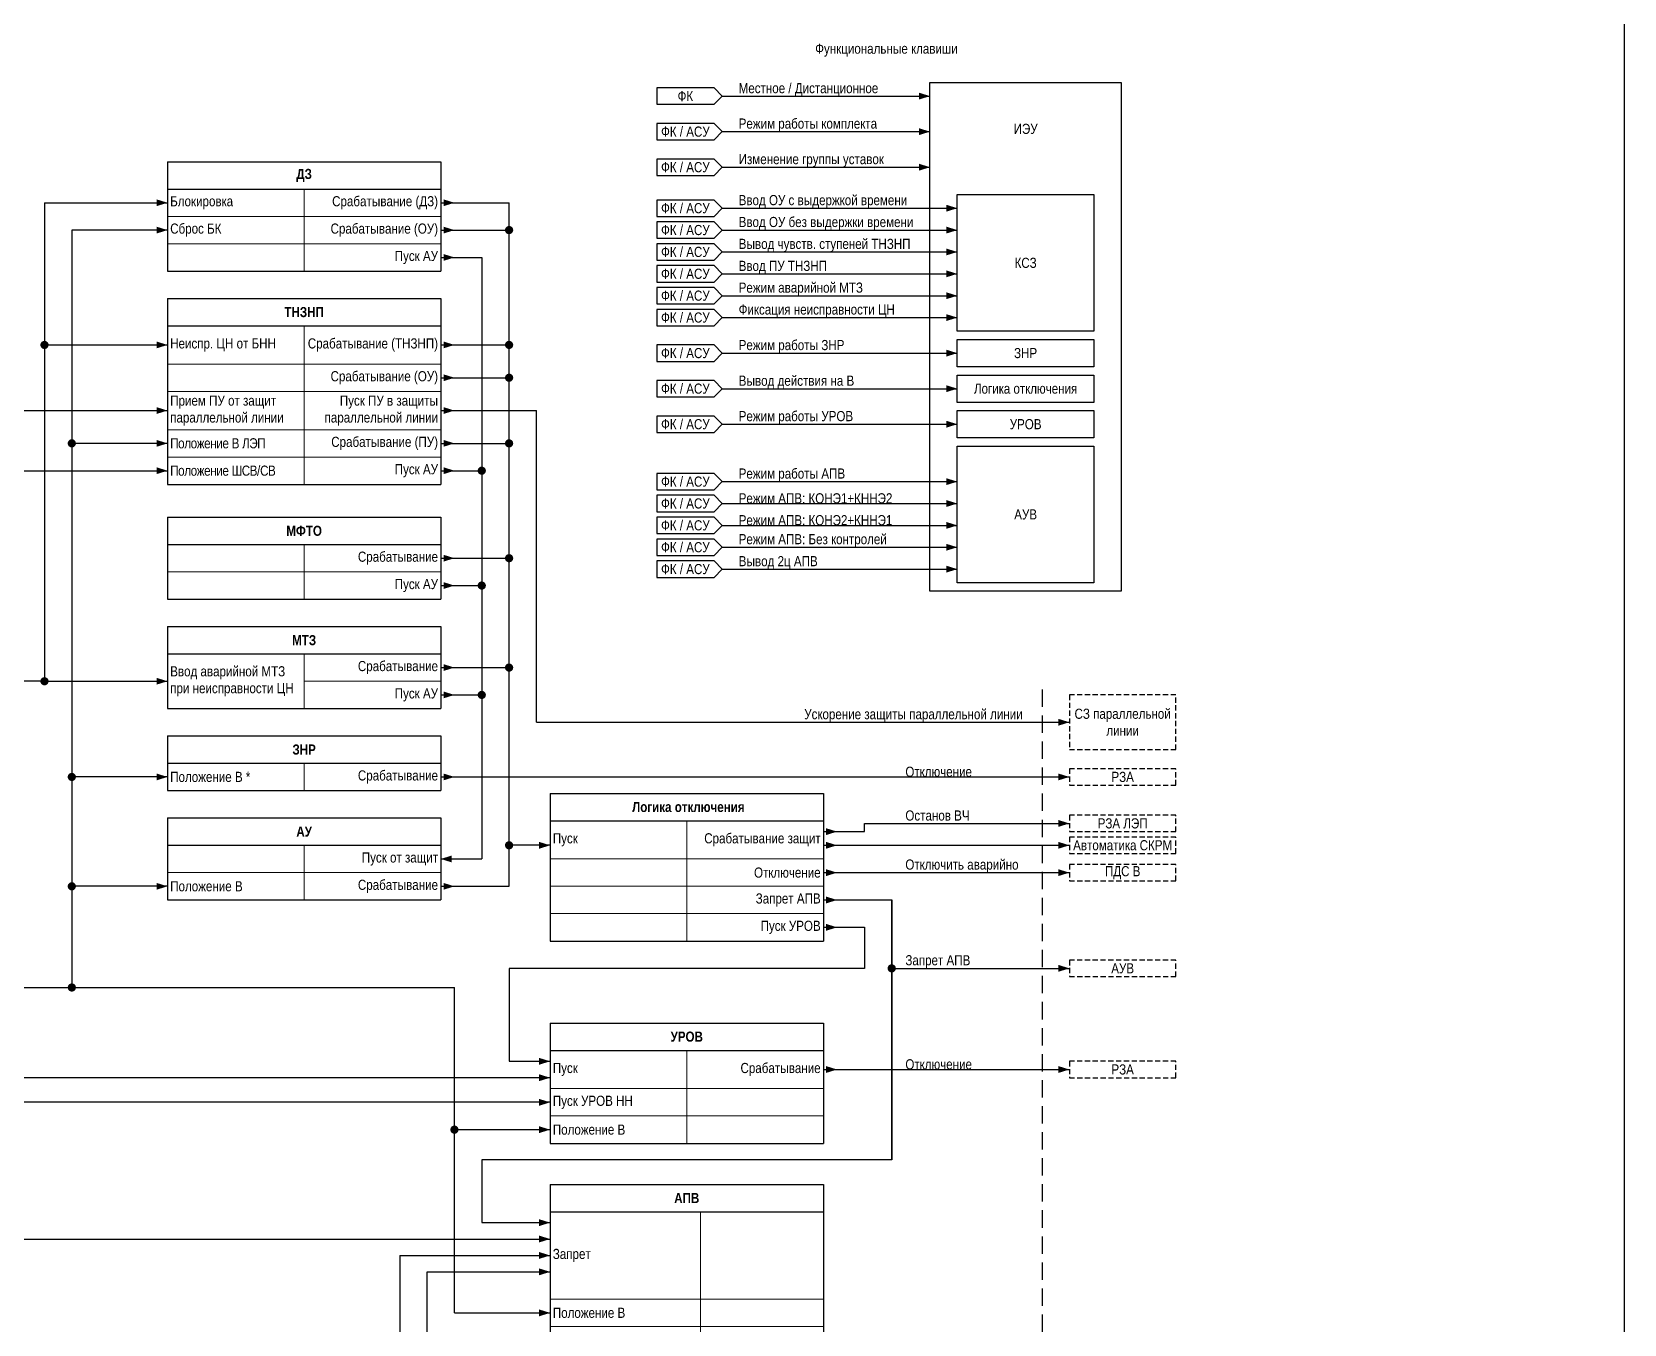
# Model space of a CAD drawing. Header units: millimetres. Extents: x 559 to 4268, y -3459 to 3336.
# Drawn here: x 950 to 1533, y -975 to -502 of the extents above; entities that cross this region are included whole.
import ezdxf

# ---------------------------------------------------------------- set-up
doc = ezdxf.new("R2010")
doc.units = ezdxf.units.MM
doc.linetypes.add('штриховая2', pattern=[9.525, 6.35, -3.175])
for name, color, linetype, lineweight in [('Основная', 7, 'Continuous', 30), ('Отключение_включение', 1, 'Continuous', 30), ('Цепи внешние', 84, 'Continuous', 30), ('Цепи внутренние', 5, 'Continuous', 30), ('Цепь - ФК и АСУ', 132, 'Continuous', 30)]:
    doc.layers.add(name, color=color, linetype=linetype, lineweight=lineweight)
doc.styles.add('Narrow', font='ARIALN.TTF')
doc.styles.add('Табл дан', font='ARIALN.TTF')
doc.styles.add('Табл загол', font='ARIALNB.TTF')

# ---------------------------------------------------------------- blocks, each defined once
blk = doc.blocks.new('*T62')
at = {"layer": 'Основная', "color": 0, "linetype": 'ByBlock', "lineweight": -2, "transparency": 16777216}
for p, q in [((0, 0), (100, 0)), ((0, 0), (0, -10)), ((100, 0), (100, -10))]:
    blk.add_line(p, q, dxfattribs=at)
at = {"layer": 'Основная', "color": 0, "linetype": 'ByBlock', "lineweight": 30, "transparency": 16777216}
for p, q in [((0, -10), (100, -10)), ((0, -10), (0, -82)), ((100, -10), (100, -82)), ((0, -82), (100, -82))]:
    blk.add_line(p, q, dxfattribs=at)
at = {"layer": 'Основная', "color": 0, "linetype": 'ByBlock', "lineweight": 18, "transparency": 16777216}
for p, q in [((55, -10), (55, -82)), ((0, -42), (100, -42)), ((0, -52), (100, -52)), ((0, -62), (100, -62)), ((0, -72), (55, -72))]:
    blk.add_line(p, q, dxfattribs=at)
at = {"layer": 'Основная', "color": 0, "transparency": 16777216, "char_height": 3.7}
for s, insert, width, attachment_point, style in [('{\\C256;АПВ}', (50, -5), 97, 5, 'Табл загол'), ('Запрет', (1, -26), 53, 4, 'Табл дан'), ('Положение В', (1, -47), 53, 4, 'Табл дан'), ('Готовность выключателя', (1, -57), 53, 4, 'Табл дан'), ('Пуск АПВ', (1, -67), 53, 4, 'Табл дан'), ('Разрешение включения  ', (1, -77), 53, 4, 'Табл дан'), ('Включить', (99, -72), 43, 6, 'Табл дан')]:
    blk.add_mtext(s, dxfattribs=dict(at, insert=insert, width=width, attachment_point=attachment_point, style=style))
blk = doc.blocks.new('*T68')
at = {"layer": 'Основная', "color": 0, "linetype": 'ByBlock', "lineweight": -2, "transparency": 16777216}
for p, q in [((0, 0), (100, 0)), ((0, 0), (0, -10)), ((100, 0), (100, -10))]:
    blk.add_line(p, q, dxfattribs=at)
at = {"layer": 'Основная', "color": 0, "linetype": 'ByBlock', "lineweight": 30, "transparency": 16777216}
for p, q in [((0, -10), (100, -10)), ((0, -10), (0, -40)), ((100, -10), (100, -40)), ((0, -40), (100, -40))]:
    blk.add_line(p, q, dxfattribs=at)
at = {"layer": 'Основная', "color": 0, "linetype": 'ByBlock', "lineweight": 18, "transparency": 16777216}
for p, q in [((50, -10), (50, -40)), ((0, -20), (100, -20)), ((0, -30), (100, -30))]:
    blk.add_line(p, q, dxfattribs=at)
at = {"layer": 'Основная', "color": 0, "transparency": 16777216, "char_height": 3.7}
for s, insert, width, attachment_point, style in [('{\\C256;ДЗ}', (50, -5), 97, 5, 'Табл загол'), ('{\\C256;Блокировка}', (1, -15), 48, 4, 'Табл дан'), ('Срабатывание (ДЗ)', (99, -15), 48, 6, 'Табл дан'), ('Сброс БК', (1, -25), 48, 4, 'Табл дан'), ('Срабатывание (ОУ)', (99, -25), 48, 6, 'Табл дан'), ('Пуск АУ', (99, -35), 48, 6, 'Табл дан')]:
    blk.add_mtext(s, dxfattribs=dict(at, insert=insert, width=width, attachment_point=attachment_point, style=style))
blk = doc.blocks.new('*T69')
at = {"layer": 'Основная', "color": 0, "linetype": 'ByBlock', "lineweight": -2, "transparency": 16777216}
for p, q in [((0, 0), (100, 0)), ((0, 0), (0, -10)), ((100, 0), (100, -10))]:
    blk.add_line(p, q, dxfattribs=at)
at = {"layer": 'Основная', "color": 0, "linetype": 'ByBlock', "lineweight": 30, "transparency": 16777216}
for p, q in [((0, -10), (100, -10)), ((0, -10), (0, -30)), ((100, -10), (100, -30)), ((0, -30), (100, -30))]:
    blk.add_line(p, q, dxfattribs=at)
at = {"layer": 'Основная', "color": 0, "linetype": 'ByBlock', "lineweight": 18, "transparency": 16777216}
for p, q in [((50, -10), (50, -30)), ((0, -20), (100, -20))]:
    blk.add_line(p, q, dxfattribs=at)
at = {"layer": 'Основная', "color": 0, "transparency": 16777216, "char_height": 3.7}
for s, insert, width, attachment_point, style in [('{\\C256;МФТО}', (50, -5), 97, 5, 'Табл загол'), ('Срабатывание ', (99, -15), 48, 6, 'Табл дан'), ('Пуск АУ', (99, -25), 48, 6, 'Табл дан')]:
    blk.add_mtext(s, dxfattribs=dict(at, insert=insert, width=width, attachment_point=attachment_point, style=style))
blk = doc.blocks.new('*T70')
at = {"layer": 'Основная', "color": 0, "linetype": 'ByBlock', "lineweight": -2, "transparency": 16777216}
for p, q in [((0, 0), (100, 0)), ((0, 0), (0, -10)), ((100, 0), (100, -10))]:
    blk.add_line(p, q, dxfattribs=at)
at = {"layer": 'Основная', "color": 0, "linetype": 'ByBlock', "lineweight": 30, "transparency": 16777216}
for p, q in [((0, -10), (100, -10)), ((0, -10), (0, -30)), ((100, -10), (100, -30)), ((0, -30), (100, -30))]:
    blk.add_line(p, q, dxfattribs=at)
at = {"layer": 'Основная', "color": 0, "linetype": 'ByBlock', "lineweight": 18, "transparency": 16777216}
for p, q in [((50, -10), (50, -30)), ((50, -20), (100, -20))]:
    blk.add_line(p, q, dxfattribs=at)
at = {"layer": 'Основная', "color": 0, "transparency": 16777216, "char_height": 3.7}
for s, insert, width, attachment_point, style in [('{\\C256;МТЗ}', (50, -5), 97, 5, 'Табл загол'), ('Ввод аварийной МТЗ при неисправности ЦН', (1, -20), 48, 4, 'Табл дан'), ('Срабатывание', (99, -15), 48, 6, 'Табл дан'), ('Пуск АУ', (99, -25), 48, 6, 'Табл дан')]:
    blk.add_mtext(s, dxfattribs=dict(at, insert=insert, width=width, attachment_point=attachment_point, style=style))
blk = doc.blocks.new('Point')
at = {"layer": 'Основная', "color": 0, "const_width": 1.5}
blk.add_lwpolyline([(-0.75, 0, 1), (0.75, 0, 1)], format="xyb", close=True, dxfattribs=at)
blk = doc.blocks.new('*T66')
at = {"layer": 'Основная', "color": 0, "linetype": 'ByBlock', "lineweight": -2, "transparency": 16777216}
for p, q in [((0, 0), (100, 0)), ((0, 0), (0, -10)), ((100, 0), (100, -10))]:
    blk.add_line(p, q, dxfattribs=at)
at = {"layer": 'Основная', "color": 0, "linetype": 'ByBlock', "lineweight": 30, "transparency": 16777216}
for p, q in [((0, -10), (100, -10)), ((0, -10), (0, -54)), ((100, -10), (100, -54)), ((0, -54), (100, -54))]:
    blk.add_line(p, q, dxfattribs=at)
at = {"layer": 'Основная', "color": 0, "linetype": 'ByBlock', "lineweight": 18, "transparency": 16777216}
for p, q in [((50, -10), (50, -54)), ((0, -24), (100, -24)), ((0, -34), (100, -34)), ((0, -44), (100, -44))]:
    blk.add_line(p, q, dxfattribs=at)
at = {"layer": 'Основная', "color": 0, "transparency": 16777216, "char_height": 3.7}
for s, insert, width, attachment_point, style in [('{\\C256; Логика отключения}', (50, -5), 97, 5, 'Табл загол'), ('Пуск', (1, -17), 48, 4, 'Табл дан'), ('Срабатывание защит', (99, -17), 48, 6, 'Табл дан'), ('Отключение', (99, -29), 48, 6, 'Табл дан'), ('Запрет АПВ', (99, -39), 48, 6, 'Табл дан'), ('Пуск УРОВ', (99, -49), 48, 6, 'Табл дан')]:
    blk.add_mtext(s, dxfattribs=dict(at, insert=insert, width=width, attachment_point=attachment_point, style=style))
blk = doc.blocks.new('*T67')
at = {"layer": 'Основная', "color": 0, "linetype": 'ByBlock', "lineweight": -2, "transparency": 16777216}
for p, q in [((0, 0), (100, 0)), ((0, 0), (0, -10)), ((100, 0), (100, -10))]:
    blk.add_line(p, q, dxfattribs=at)
at = {"layer": 'Основная', "color": 0, "linetype": 'ByBlock', "lineweight": 30, "transparency": 16777216}
for p, q in [((0, -10), (100, -10)), ((0, -10), (0, -68)), ((100, -10), (100, -68)), ((0, -68), (100, -68))]:
    blk.add_line(p, q, dxfattribs=at)
at = {"layer": 'Основная', "color": 0, "linetype": 'ByBlock', "lineweight": 18, "transparency": 16777216}
for p, q in [((50, -10), (50, -68)), ((0, -24), (100, -24)), ((0, -34), (100, -34)), ((0, -48), (100, -48)), ((0, -58), (100, -58))]:
    blk.add_line(p, q, dxfattribs=at)
at = {"layer": 'Основная', "color": 0, "transparency": 16777216, "char_height": 3.7}
for s, insert, width, attachment_point, style in [('{\\C256;ТНЗНП}', (50, -5), 97, 5, 'Табл загол'), ('{\\C256;Неиспр. ЦН от БНН}', (1, -17), 48, 4, 'Табл дан'), ('Срабатывание ({\\C256;ТНЗНП)}', (99, -17), 48, 6, 'Табл дан'), ('Срабатывание (ОУ)', (99, -29), 48, 6, 'Табл дан'), ('Прием ПУ от защит параллельной линии', (1, -41), 48, 4, 'Табл дан'), ('Пуск ПУ в защиты параллельной линии', (99, -41), 48, 6, 'Табл дан'), ('{\\T0.95;Положение В ЛЭП}', (1, -53), 48, 4, 'Табл дан'), ('Срабатывание (ПУ)', (99, -53), 48, 6, 'Табл дан'), ('{\\T0.95;Положение ШСВ/СВ}', (1, -63), 48, 4, 'Табл дан'), ('Пуск АУ', (99, -63), 48, 6, 'Табл дан')]:
    blk.add_mtext(s, dxfattribs=dict(at, insert=insert, width=width, attachment_point=attachment_point, style=style))
blk = doc.blocks.new('*T75')
at = {"layer": 'Основная', "color": 0, "linetype": 'ByBlock', "lineweight": -2, "transparency": 16777216}
for p, q in [((0, 0), (100, 0)), ((0, 0), (0, -10)), ((100, 0), (100, -10))]:
    blk.add_line(p, q, dxfattribs=at)
at = {"layer": 'Основная', "color": 0, "linetype": 'ByBlock', "lineweight": 30, "transparency": 16777216}
for p, q in [((0, -10), (100, -10)), ((0, -10), (0, -44)), ((100, -10), (100, -44)), ((0, -44), (100, -44))]:
    blk.add_line(p, q, dxfattribs=at)
at = {"layer": 'Основная', "color": 0, "linetype": 'ByBlock', "lineweight": 18, "transparency": 16777216}
for p, q in [((50, -10), (50, -44)), ((0, -24), (100, -24)), ((0, -34), (100, -34))]:
    blk.add_line(p, q, dxfattribs=at)
at = {"layer": 'Основная', "color": 0, "transparency": 16777216, "char_height": 3.7}
for s, insert, width, attachment_point, style in [('{\\C256;УРОВ}', (50, -5), 97, 5, 'Табл загол'), ('{\\C256;Пуск}', (1, -17), 48, 4, 'Табл дан'), ('Срабатывание', (99, -17), 48, 6, 'Табл дан'), ('Пуск УРОВ НН', (1, -29), 48, 4, 'Табл дан'), ('Положение В', (1, -39), 48, 4, 'Табл дан')]:
    blk.add_mtext(s, dxfattribs=dict(at, insert=insert, width=width, attachment_point=attachment_point, style=style))
blk = doc.blocks.new('*T120')
at = {"layer": 'Основная', "color": 0, "linetype": 'ByBlock', "lineweight": -2, "transparency": 16777216}
for p, q in [((0, 0), (100, 0)), ((0, 0), (0, -10)), ((100, 0), (100, -10))]:
    blk.add_line(p, q, dxfattribs=at)
at = {"layer": 'Основная', "color": 0, "linetype": 'ByBlock', "lineweight": 30, "transparency": 16777216}
for p, q in [((0, -10), (100, -10)), ((0, -10), (0, -30)), ((100, -10), (100, -30)), ((0, -30), (100, -30))]:
    blk.add_line(p, q, dxfattribs=at)
at = {"layer": 'Основная', "color": 0, "linetype": 'ByBlock', "lineweight": 18, "transparency": 16777216}
for p, q in [((50, -10), (50, -30)), ((0, -20), (100, -20))]:
    blk.add_line(p, q, dxfattribs=at)
at = {"layer": 'Основная', "color": 0, "transparency": 16777216, "char_height": 3.7}
for s, insert, width, attachment_point, style in [('{\\C256;АУ}', (50, -5), 97, 5, 'Табл загол'), ('Пуск от защит', (99, -15), 48, 6, 'Табл дан'), ('Положение В', (1, -25), 48, 4, 'Табл дан'), ('Срабатывание', (99, -25), 48, 6, 'Табл дан')]:
    blk.add_mtext(s, dxfattribs=dict(at, insert=insert, width=width, attachment_point=attachment_point, style=style))
blk = doc.blocks.new('*T121')
at = {"layer": 'Основная', "color": 0, "linetype": 'ByBlock', "lineweight": -2, "transparency": 16777216}
for p, q in [((0, 0), (100, 0)), ((0, 0), (0, -10)), ((100, 0), (100, -10))]:
    blk.add_line(p, q, dxfattribs=at)
at = {"layer": 'Основная', "color": 0, "linetype": 'ByBlock', "lineweight": 30, "transparency": 16777216}
for p, q in [((0, -10), (100, -10)), ((0, -10), (0, -20)), ((100, -10), (100, -20)), ((0, -20), (100, -20))]:
    blk.add_line(p, q, dxfattribs=at)
at = {"layer": 'Основная', "color": 0, "linetype": 'ByBlock', "lineweight": 18, "transparency": 16777216}
blk.add_line((50, -10), (50, -20), dxfattribs=at)
at = {"layer": 'Основная', "color": 0, "transparency": 16777216, "char_height": 3.7}
for s, insert, width, attachment_point, style in [('{\\C256;ЗНР}', (50, -5), 97, 5, 'Табл загол'), ('Положение В *', (1, -15), 48, 4, 'Табл дан'), ('Срабатывание', (99, -15), 48, 6, 'Табл дан')]:
    blk.add_mtext(s, dxfattribs=dict(at, insert=insert, width=width, attachment_point=attachment_point, style=style))

msp = doc.modelspace()

# ---------------------------------------------------------------- linework, layer by layer
at = {"layer": 'Основная', "color": 1}
msp.add_lwpolyline([(559, -251), (1533, -251), (1533, -1391), (559, -1391)], close=True, dxfattribs=at)
at = {"layer": 'Основная'}
msp.add_lwpolyline([(1279, -521), (1349, -521), (1349, -707), (1279, -707)], close=True, dxfattribs=at)
at = {"layer": 'Основная', "ltscale": 0.3}
for points in [[(1289, -562), (1339, -562), (1339, -612), (1289, -612)], [(1289, -615), (1339, -615), (1339, -625), (1289, -625)], [(1289, -628), (1339, -628), (1339, -638), (1289, -638)], [(1289, -641), (1339, -641), (1339, -651), (1289, -651)], [(1289, -654), (1339, -654), (1339, -704), (1289, -704)]]:
    msp.add_lwpolyline(points, close=True, dxfattribs=at)
at = {"layer": 'Основная', "color": 5}
msp.add_lwpolyline([(965, -824), (965, -824)], dxfattribs=at)
at = {"layer": 'Отключение_включение', "ltscale": 0.3}
for points in [[(1105, -565, 0, 2.5, 0), (1101, -565, 0, 0, 0)], [(1105, -575, 0, 2.5, 0), (1101, -575, 0, 0, 0)], [(1105, -617, 0, 2.5, 0), (1101, -617, 0, 0, 0)], [(1105, -629, 0, 2.5, 0), (1101, -629, 0, 0, 0)], [(1105, -653, 0, 2.5, 0), (1101, -653, 0, 0, 0)], [(1105, -695, 0, 2.5, 0), (1101, -695, 0, 0, 0)], [(1105, -735, 0, 2.5, 0), (1101, -735, 0, 0, 0)], [(1105, -775, 0, 2.5, 0), (1101, -775, 0, 0, 0)], [(1330, -775, 0, 2.5, 0), (1326, -775, 0, 0, 0)], [(1140, -800, 0, 2.5, 0), (1136, -800, 0, 0, 0)], [(1245, -810, 0, 2.5, 0), (1241, -810, 0, 0, 0)], [(1330, -810, 0, 2.5, 0), (1326, -810, 0, 0, 0)], [(1105, -815, 0, 2.5, 0), (1101, -815, 0, 0, 0)], [(1245, -882, 0, 2.5, 0), (1241, -882, 0, 0, 0)], [(1330, -882, 0, 2.5, 0), (1326, -882, 0, 0, 0)], [(1140, -950, 0, 2.5, 0), (1136, -950, 0, 0, 0)]]:
    msp.add_lwpolyline(points, format="xyseb", dxfattribs=at)
at = {"layer": 'Отключение_включение'}
for points in [[(1100, -565), (1125, -565)], [(1100, -575), (1125, -575)], [(1100, -653), (1125, -653)], [(1240, -810), (1330, -810)], [(1085, -950), (1140, -950)], [(1085, -950), (1085, -1180)]]:
    msp.add_lwpolyline(points, dxfattribs=at)
at = {"layer": 'Отключение_включение', "ltscale": 0.3}
for points in [[(1125, -815), (1125, -565)], [(1100, -617), (1125, -617)], [(1100, -629), (1125, -629), (1125, -629)], [(1100, -695), (1125, -695)], [(1100, -735), (1125, -735)], [(1100, -775), (1330, -775)], [(1140, -800), (1125, -800)], [(1100, -815), (1125, -815)], [(1240, -882), (1330, -882)]]:
    msp.add_lwpolyline(points, dxfattribs=at)
at = {"layer": 'Цепи внешние', "ltscale": 0.3}
for points in [[(1000, -641, 0, 2.5, 0), (996, -641, 0, 0, 0)], [(1105, -641, 0, 2.5, 0), (1101, -641, 0, 0, 0)], [(1330, -755, 0, 2.5, 0), (1326, -755, 0, 0, 0)], [(1330, -792, 0, 2.5, 0), (1326, -792, 0, 0, 0)], [(1245, -795, 0, 2.5, 0), (1241, -795, 0, 0, 0)], [(1245, -800, 0, 2.5, 0), (1241, -800, 0, 0, 0)], [(1330, -800, 0, 2.5, 0), (1326, -800, 0, 0, 0)], [(1330, -845, 0, 2.5, 0), (1326, -845, 0, 0, 0)], [(1140, -885, 0, 2.5, 0), (1136, -885, 0, 0, 0)], [(1140, -894, 0, 2.5, 0), (1136, -894, 0, 0, 0)], [(1140, -944, 0, 2.5, 0), (1136, -944, 0, 0, 0)], [(1140, -956, 0, 2.5, 0), (1136, -956, 0, 0, 0)]]:
    msp.add_lwpolyline(points, format="xyseb", dxfattribs=at)
at = {"layer": 'Цепи внешние'}
for points in [[(840, -641), (1000, -641)], [(1100, -641), (1135, -641)], [(1135, -755), (1330, -755)], [(1255, -792), (1330, -792)], [(1255, -795), (1255, -792)], [(1240, -795), (1255, -795)], [(1240, -800), (1330, -800)], [(1140, -885), (840, -885)], [(1140, -894), (840, -894)], [(880, -944), (1140, -944)], [(1095, -1242), (1095, -956)], [(1095, -956), (1140, -956)]]:
    msp.add_lwpolyline(points, dxfattribs=at)
at = {"layer": 'Цепи внешние', "ltscale": 0.3}
for points in [[(1135, -755), (1135, -641)], [(1265, -845), (1330, -845)]]:
    msp.add_lwpolyline(points, dxfattribs=at)
at = {"layer": 'Цепи внешние', "linetype": 'штриховая2', "ltscale": 0.3}
for points in [[(1369, -745), (1330, -745), (1330, -765), (1369, -765)], [(1369, -772), (1330, -772), (1330, -778), (1369, -778)], [(1369, -789), (1330, -789), (1330, -795), (1369, -795)], [(1369, -797), (1330, -797), (1330, -803), (1369, -803)], [(1369, -807), (1330, -807), (1330, -813), (1369, -813)], [(1369, -842), (1330, -842), (1330, -848), (1369, -848)], [(1369, -879), (1330, -879), (1330, -885), (1369, -885)]]:
    msp.add_lwpolyline(points, close=True, dxfattribs=at)
at = {"layer": 'Цепи внутренние'}
for points in [[(955, -565), (955, -740)], [(955, -565), (1000, -565)], [(1100, -585), (1115, -585)], [(1115, -585), (1115, -805)], [(955, -617), (1000, -617)], [(940, -663), (1000, -663)], [(1100, -663), (1115, -663)], [(1100, -705), (1115, -705)], [(955, -740), (1000, -740)], [(1240, -820), (1265, -820)], [(1265, -820), (1265, -915)], [(1265, -915), (1265, -820)], [(1240, -830), (1255, -830)], [(1255, -830), (1255, -845)], [(1255, -845), (1125, -845)], [(1125, -845), (1125, -879)], [(941, -852), (1105, -852)], [(1125, -879), (1140, -879)], [(1105, -904), (1140, -904)], [(1115, -915), (1115, -938)], [(1265, -915), (1115, -915)], [(1115, -938), (1140, -938)], [(1105, -971), (1140, -971)]]:
    msp.add_lwpolyline(points, dxfattribs=at)
at = {"layer": 'Цепи внутренние', "ltscale": 0.3}
for points in [[(1000, -565, 0, 2.5, 0), (996, -565, 0, 0, 0)], [(1000, -575, 0, 2.5, 0), (996, -575, 0, 0, 0)], [(1105, -585, 0, 2.5, 0), (1101, -585, 0, 0, 0)], [(1000, -617, 0, 2.5, 0), (996, -617, 0, 0, 0)], [(1000, -653, 0, 2.5, 0), (996, -653, 0, 0, 0)], [(1000, -663, 0, 2.5, 0), (996, -663, 0, 0, 0)], [(1105, -663, 0, 2.5, 0), (1101, -663, 0, 0, 0)], [(1105, -705, 0, 2.5, 0), (1101, -705, 0, 0, 0)], [(1000, -740, 0, 2.5, 0), (996, -740, 0, 0, 0)], [(1105, -745, 0, 2.5, 0), (1101, -745, 0, 0, 0)], [(1000, -775, 0, 2.5, 0), (996, -775, 0, 0, 0)], [(1100, -805, 0, 2.5, 0), (1104, -805, 0, 0, 0)], [(1000, -815, 0, 2.5, 0), (996, -815, 0, 0, 0)], [(1245, -820, 0, 2.5, 0), (1241, -820, 0, 0, 0)], [(1245, -830, 0, 2.5, 0), (1241, -830, 0, 0, 0)], [(1140, -879, 0, 2.5, 0), (1136, -879, 0, 0, 0)], [(1140, -904, 0, 2.5, 0), (1136, -904, 0, 0, 0)], [(1140, -938, 0, 2.5, 0), (1136, -938, 0, 0, 0)], [(1140, -971, 0, 2.5, 0), (1136, -971, 0, 0, 0)]]:
    msp.add_lwpolyline(points, format="xyseb", dxfattribs=at)
for points in [[(965, -575), (965, -852)], [(1000, -575), (965, -575)], [(1000, -653), (965, -653)], [(955, -740), (940, -740)], [(1100, -745), (1115, -745)], [(1000, -775), (965, -775)], [(1100, -805), (1115, -805)], [(1000, -815), (965, -815)], [(1105, -971), (1105, -852)]]:
    msp.add_lwpolyline(points, dxfattribs=at)
at = {"layer": 'Цепи внутренние', "linetype": 'штриховая2'}
msp.add_lwpolyline([(1320, -743), (1320, -1242)], dxfattribs=at)
at = {"layer": 'Цепь - ФК и АСУ', "ltscale": 0.3}
for points in [[(1203, -526), (1200, -523), (1179, -523), (1179, -529), (1200, -529), (1203, -526)], [(1203, -539), (1200, -536), (1179, -536), (1179, -542), (1200, -542), (1203, -539)], [(1203, -552), (1200, -549), (1179, -549), (1179, -555), (1200, -555), (1203, -552)], [(1203, -567), (1200, -564), (1179, -564), (1179, -570), (1200, -570), (1203, -567)], [(1203, -575), (1200, -572), (1179, -572), (1179, -578), (1200, -578), (1203, -575)], [(1203, -583), (1200, -580), (1179, -580), (1179, -586), (1200, -586), (1203, -583)], [(1203, -591), (1200, -588), (1179, -588), (1179, -594), (1200, -594), (1203, -591)], [(1203, -599), (1200, -596), (1179, -596), (1179, -602), (1200, -602), (1203, -599)], [(1203, -607), (1200, -604), (1179, -604), (1179, -610), (1200, -610), (1203, -607)], [(1203, -620), (1200, -617), (1179, -617), (1179, -623), (1200, -623), (1203, -620)], [(1203, -633), (1200, -630), (1179, -630), (1179, -636), (1200, -636), (1203, -633)], [(1203, -646), (1200, -643), (1179, -643), (1179, -649), (1200, -649), (1203, -646)], [(1203, -667), (1200, -664), (1179, -664), (1179, -670), (1200, -670), (1203, -667)], [(1203, -675), (1200, -672), (1179, -672), (1179, -678), (1200, -678), (1203, -675)], [(1203, -683), (1200, -680), (1179, -680), (1179, -686), (1200, -686), (1203, -683)], [(1203, -691), (1200, -688), (1179, -688), (1179, -694), (1200, -694), (1203, -691)], [(1203, -699), (1200, -696), (1179, -696), (1179, -702), (1200, -702), (1203, -699)]]:
    msp.add_lwpolyline(points, dxfattribs=at)
at = {"layer": 'Цепь - ФК и АСУ'}
for points in [[(1203, -526), (1279, -526)], [(1203, -539), (1279, -539)], [(1203, -552), (1279, -552)], [(1203, -567), (1289, -567)], [(1203, -575), (1289, -575)], [(1203, -583), (1289, -583)], [(1203, -591), (1289, -591)], [(1203, -599), (1289, -599)], [(1203, -607), (1289, -607)], [(1203, -620), (1289, -620)], [(1203, -633), (1289, -633)], [(1203, -646), (1289, -646)], [(1203, -667), (1289, -667)], [(1203, -675), (1289, -675)], [(1203, -683), (1289, -683)], [(1203, -691), (1289, -691)], [(1203, -699), (1289, -699)]]:
    msp.add_lwpolyline(points, dxfattribs=at)
at = {"layer": 'Цепь - ФК и АСУ', "ltscale": 0.3}
for points in [[(1279, -526, 0, 2.5, 0), (1275, -526, 0, 0, 0)], [(1279, -539, 0, 2.5, 0), (1275, -539, 0, 0, 0)], [(1279, -552, 0, 2.5, 0), (1275, -552, 0, 0, 0)], [(1289, -567, 0, 2.5, 0), (1285, -567, 0, 0, 0)], [(1289, -575, 0, 2.5, 0), (1285, -575, 0, 0, 0)], [(1289, -583, 0, 2.5, 0), (1285, -583, 0, 0, 0)], [(1289, -591, 0, 2.5, 0), (1285, -591, 0, 0, 0)], [(1289, -599, 0, 2.5, 0), (1285, -599, 0, 0, 0)], [(1289, -607, 0, 2.5, 0), (1285, -607, 0, 0, 0)], [(1289, -620, 0, 2.5, 0), (1285, -620, 0, 0, 0)], [(1289, -633, 0, 2.5, 0), (1285, -633, 0, 0, 0)], [(1289, -646, 0, 2.5, 0), (1285, -646, 0, 0, 0)], [(1289, -667, 0, 2.5, 0), (1285, -667, 0, 0, 0)], [(1289, -675, 0, 2.5, 0), (1285, -675, 0, 0, 0)], [(1289, -683, 0, 2.5, 0), (1285, -683, 0, 0, 0)], [(1289, -691, 0, 2.5, 0), (1285, -691, 0, 0, 0)], [(1289, -699, 0, 2.5, 0), (1285, -699, 0, 0, 0)]]:
    msp.add_lwpolyline(points, format="xyseb", dxfattribs=at)

# ---------------------------------------------------------------- block references
for name, p in [('*T68', (1000, -550)), ('*T67', (1000, -600)), ('*T69', (1000, -680)), ('*T70', (1000, -720)), ('*T121', (1000, -760)), ('*T66', (1140, -781)), ('*T120', (1000, -790)), ('*T75', (1140, -865)), ('*T62', (1140, -924))]:
    msp.add_blockref(name, p)
at = {"layer": 'Отключение_включение'}
for p in [(1125, -575), (1125, -617), (1125, -629), (1125, -653), (1125, -695), (1125, -735), (1125, -800)]:
    msp.add_blockref('Point', p, dxfattribs=at)
at = {"layer": 'Цепи внешние'}
msp.add_blockref('Point', (1265, -845), dxfattribs=at)
at = {"layer": 'Цепи внутренние'}
for p in [(955, -617), (965, -653), (1115, -663), (1115, -705), (955, -740), (1115, -745), (965, -775), (965, -815), (965, -852), (1105, -904)]:
    msp.add_blockref('Point', p, dxfattribs=at)

# ---------------------------------------------------------------- texts
at = {"layer": 'Основная', "char_height": 3.7, "style": 'Narrow'}
for s, insert, width, attachment_point in [('Функциональные клавиши', (1263.07, -511.6), 94, 8), ('ФК', (1189.5, -526), 21, 5), ('Местное / Дистанционное', (1209, -526), 89, 7), ('Режим работы комплекта', (1209, -539), 89, 7), ('ФК / АСУ', (1189.5, -539), 21, 5), ('ИЭУ', (1314, -538), 70, 5), ('Изменение группы уставок', (1209, -552), 89, 7), ('ФК / АСУ', (1189.5, -552), 21, 5), ('ФК / АСУ', (1189.5, -567), 21, 5), ('Ввод ОУ с выдержкой времени', (1209, -567), 99, 7), ('Ввод ОУ без выдержки времени', (1209, -575), 99, 7), ('ФК / АСУ', (1189.5, -575), 21, 5), ('ФК / АСУ', (1189.5, -583), 21, 5), ('Вывод чувств. ступеней ТНЗНП', (1209, -583), 99, 7), ('Ввод ПУ ТНЗНП', (1209, -591), 99, 7), ('КСЗ', (1314, -587), 50, 5), ('ФК / АСУ', (1189.5, -591), 21, 5), ('Режим аварийной МТЗ', (1209, -599), 99, 7), ('ФК / АСУ', (1189.5, -599), 21, 5), ('ФК / АСУ', (1189.5, -607), 21, 5), ('Фиксация неисправности ЦН', (1209, -607), 99, 7), ('Режим работы ЗНР', (1209, -620), 68, 7), ('ФК / АСУ', (1189.5, -620), 21, 5), ('ЗНР', (1314, -620), 50, 5), ('Вывод действия на В', (1209, -633), 68, 7), ('ФК / АСУ', (1189.5, -633), 21, 5), ('Логика отключения', (1314, -633), 50, 5), ('ФК / АСУ', (1189.5, -646), 21, 5), ('Режим работы УРОВ', (1209, -646), 68, 7), ('УРОВ', (1314, -646), 50, 5), ('Режим работы АПВ', (1209, -667), 99, 7), ('ФК / АСУ', (1189.5, -667), 21, 5), ('ФК / АСУ', (1189.5, -675), 21, 5), ('Режим АПВ: {\\C0;КОНЭ1+КННЭ2}', (1209, -675), 99, 7), ('ФК / АСУ', (1189.5, -683), 21, 5), ('Режим АПВ:{\\C0; КОНЭ2+КННЭ1}', (1209, -683), 99, 7), ('АУВ', (1314, -679), 50, 5), ('Режим АПВ: Без контролей', (1209, -691), 99, 7), ('ФК / АСУ', (1189.5, -691), 21, 5), ('ФК / АСУ', (1189.5, -699), 21, 5), ('Вывод 2ц АПВ', (1209, -699), 99, 7), ('Ускорение защиты параллельной линии', (1233, -755), 80, 7), ('СЗ параллельной линии', (1349.5, -755), 39, 5), ('Отключение', (1270, -775), 105, 7), ('РЗА', (1349.5, -775), 39, 5), ('Останов ВЧ', (1270, -791), 105, 7), ('РЗА ЛЭП', (1349.5, -792), 39, 5), ('Автоматика СКРМ', (1349.5, -800), 39, 5), ('Отключить аварийно', (1270, -810), 124, 7), ('ПДС В', (1349.5, -810), 39, 5), ('Запрет АПВ', (1270, -845), 64, 7), ('АУВ', (1349.5, -845), 39, 5), ('Отключение', (1270, -882), 105, 7), ('РЗА', (1349.5, -882), 39, 5)]:
    msp.add_mtext(s, dxfattribs=dict(at, insert=insert, width=width, attachment_point=attachment_point))

doc.saveas('drawing.dxf')
